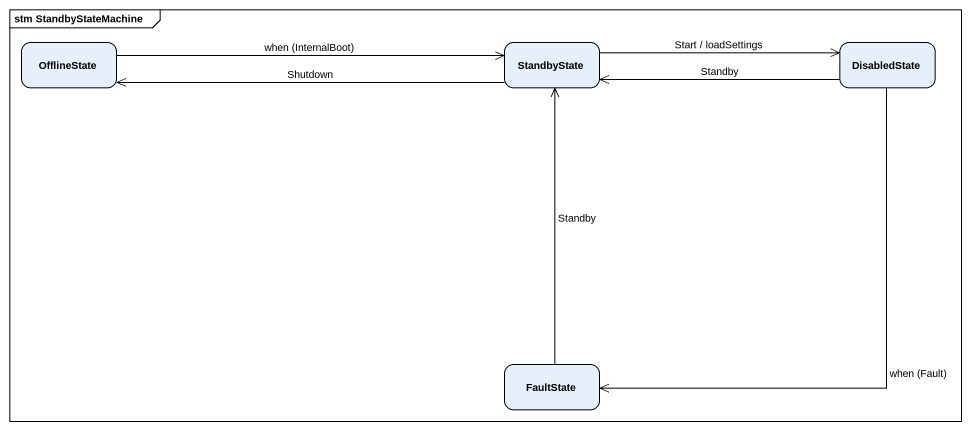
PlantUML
@startuml
mainframe stm StandbyStateMachine
hide empty description
state OfflineState
state StandbyState
state DisabledState
state FaultState
OfflineState -right-> StandbyState : when (InternalBoot)
StandbyState -left-> OfflineState : Shutdown
StandbyState -right-> DisabledState : Start / loadSettings
DisabledState -left-> StandbyState : Standby
DisabledState --> FaultState : when (Fault)
FaultState -up-> StandbyState : Standby
@enduml
